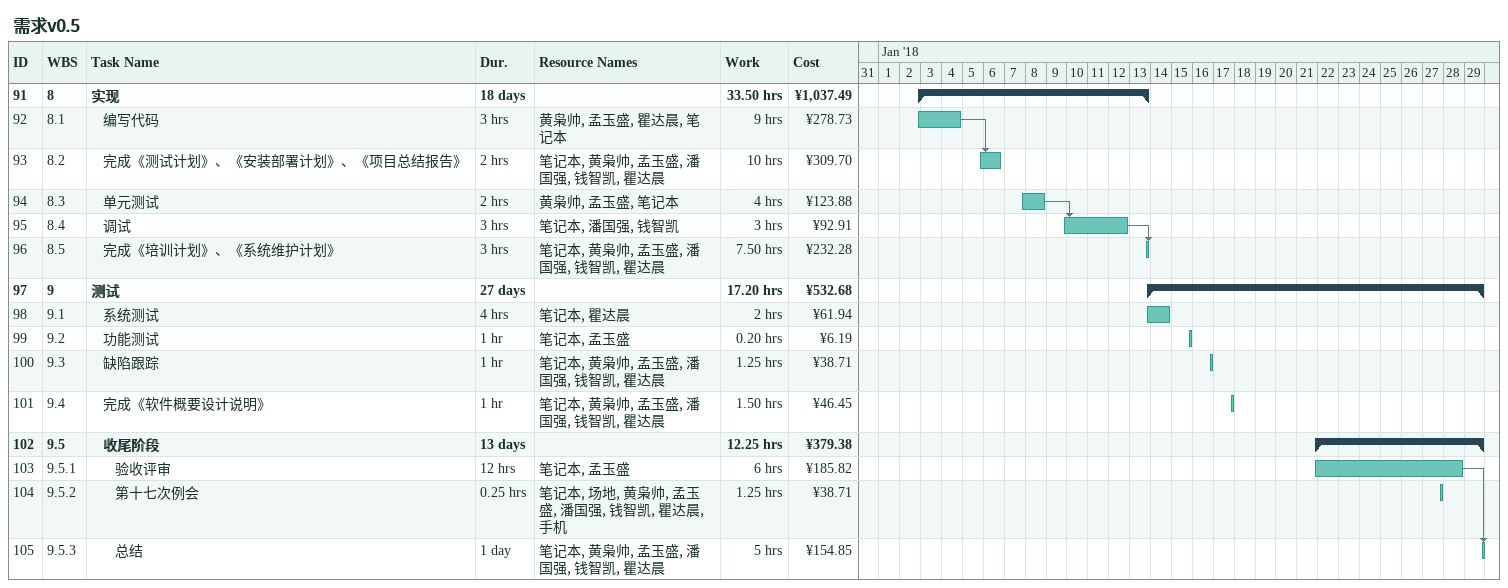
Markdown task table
需求v0.5

| ID | WBS | Task | Duration | Start | Finish | Predecessors | Resources | Work (h) | Cost (¥) |
|---|---|---|---|---|---|---|---|---|---|
| 91 | 8 | **实现** | 18d | 2018-01-02 | 2018-01-13 |  |  | 33.50 | 1037.49 |
| 92 | 8.1 | 编写代码 | 3h | 2018-01-02 | 2018-01-04 |  | 黄枭帅, 孟玉盛, 瞿达晨, 笔记本 | 9 | 278.73 |
| 93 | 8.2 | 完成《测试计划》、《安装部署计划》、《项目总结报告》 | 2h | 2018-01-05 | 2018-01-06 | 92 | 笔记本, 黄枭帅, 孟玉盛, 潘国强, 钱智凯, 瞿达晨 | 10 | 309.70 |
| 94 | 8.3 | 单元测试 | 2h | 2018-01-07 | 2018-01-08 |  | 黄枭帅, 孟玉盛, 笔记本 | 4 | 123.88 |
| 95 | 8.4 | 调试 | 3h | 2018-01-09 | 2018-01-12 | 94 | 笔记本, 潘国强, 钱智凯 | 3 | 92.91 |
| 96 | 8.5 | 完成《培训计划》、《系统维护计划》 | 3h | 2018-01-13 | 2018-01-13 | 95 | 笔记本, 黄枭帅, 孟玉盛, 潘国强, 钱智凯, 瞿达晨 | 7.50 | 232.28 |
| 97 | 9 | **测试** | 27d | 2018-01-13 | 2018-01-29 |  |  | 17.20 | 532.68 |
| 98 | 9.1 | 系统测试 | 4h | 2018-01-13 | 2018-01-14 |  | 笔记本, 瞿达晨 | 2 | 61.94 |
| 99 | 9.2 | 功能测试 | 1h | 2018-01-15 | 2018-01-15 |  | 笔记本, 孟玉盛 | 0.20 | 6.19 |
| 100 | 9.3 | 缺陷跟踪 | 1h | 2018-01-16 | 2018-01-16 |  | 笔记本, 黄枭帅, 孟玉盛, 潘国强, 钱智凯, 瞿达晨 | 1.25 | 38.71 |
| 101 | 9.4 | 完成《软件概要设计说明》 | 1h | 2018-01-17 | 2018-01-17 |  | 笔记本, 黄枭帅, 孟玉盛, 潘国强, 钱智凯, 瞿达晨 | 1.50 | 46.45 |
| 102 | 9.5 | **收尾阶段** | 13d | 2018-01-21 | 2018-01-29 |  |  | 12.25 | 379.38 |
| 103 | 9.5.1 | 验收评审 | 12h | 2018-01-21 | 2018-01-28 |  | 笔记本, 孟玉盛 | 6 | 185.82 |
| 104 | 9.5.2 | 第十七次例会 | 0.25h | 2018-01-27 | 2018-01-27 |  | 笔记本, 场地, 黄枭帅, 孟玉盛, 潘国强, 钱智凯, 瞿达晨, 手机 | 1.25 | 38.71 |
| 105 | 9.5.3 | 总结 | 1d | 2018-01-29 | 2018-01-29 | 103 | 笔记本, 黄枭帅, 孟玉盛, 潘国强, 钱智凯, 瞿达晨 | 5 | 154.85 |
